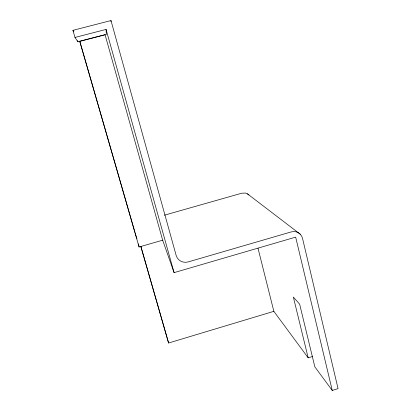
<?xml version="1.0" encoding="UTF-8"?>
<svg xmlns="http://www.w3.org/2000/svg" width="411" height="411" viewBox="0 0 411 411"><rect width="100%" height="100%" fill="white"/><g stroke="black" fill="none" stroke-linecap="round" stroke-linejoin="round"><path stroke-width="0.62" d="M110.949 21.793L110.985 20.55L72.937 30.347L74.992 37.452L77.941 41.83L106.341 34.467L106.079 29.417L74.992 37.452M312.792 356.399L308.168 357.827L293.351 297.05L299.65 304.197L314.841 366.864L332.252 390.45L338.063 388.626L302.527 238.375A9.73 9.206 -46.6 0 0 291.147 231.938L188.217 261.91A9.921 9.566 -27.5 0 1 176.165 255.457L110.985 20.55M140.793 246.395L168.592 343.005L273.854 311.338L308.168 357.827M162.669 240.199L139.072 246.98L79.739 41.213L105.041 34.658L162.669 240.199L174.089 272.637L295.673 237.132L332.252 390.45M164.39 215.2L241.843 193.185L245.465 193.072L247.437 193.853L300.215 234.178M247.437 193.853L248.866 194.948M72.937 30.347L73.877 31.847M79.739 41.213L135.003 232.431M136.914 238.745L137.043 238.863M136.37 237.049L136.637 237.912M136.236 236.623L135.178 233.047M77.597 40.653L77.941 41.83M140.901 246.436L168.592 343.005M106.079 29.417L174.089 272.637M257.98 248.146L273.854 311.338M138.492 243.908L139.072 246.98"/></g></svg>
